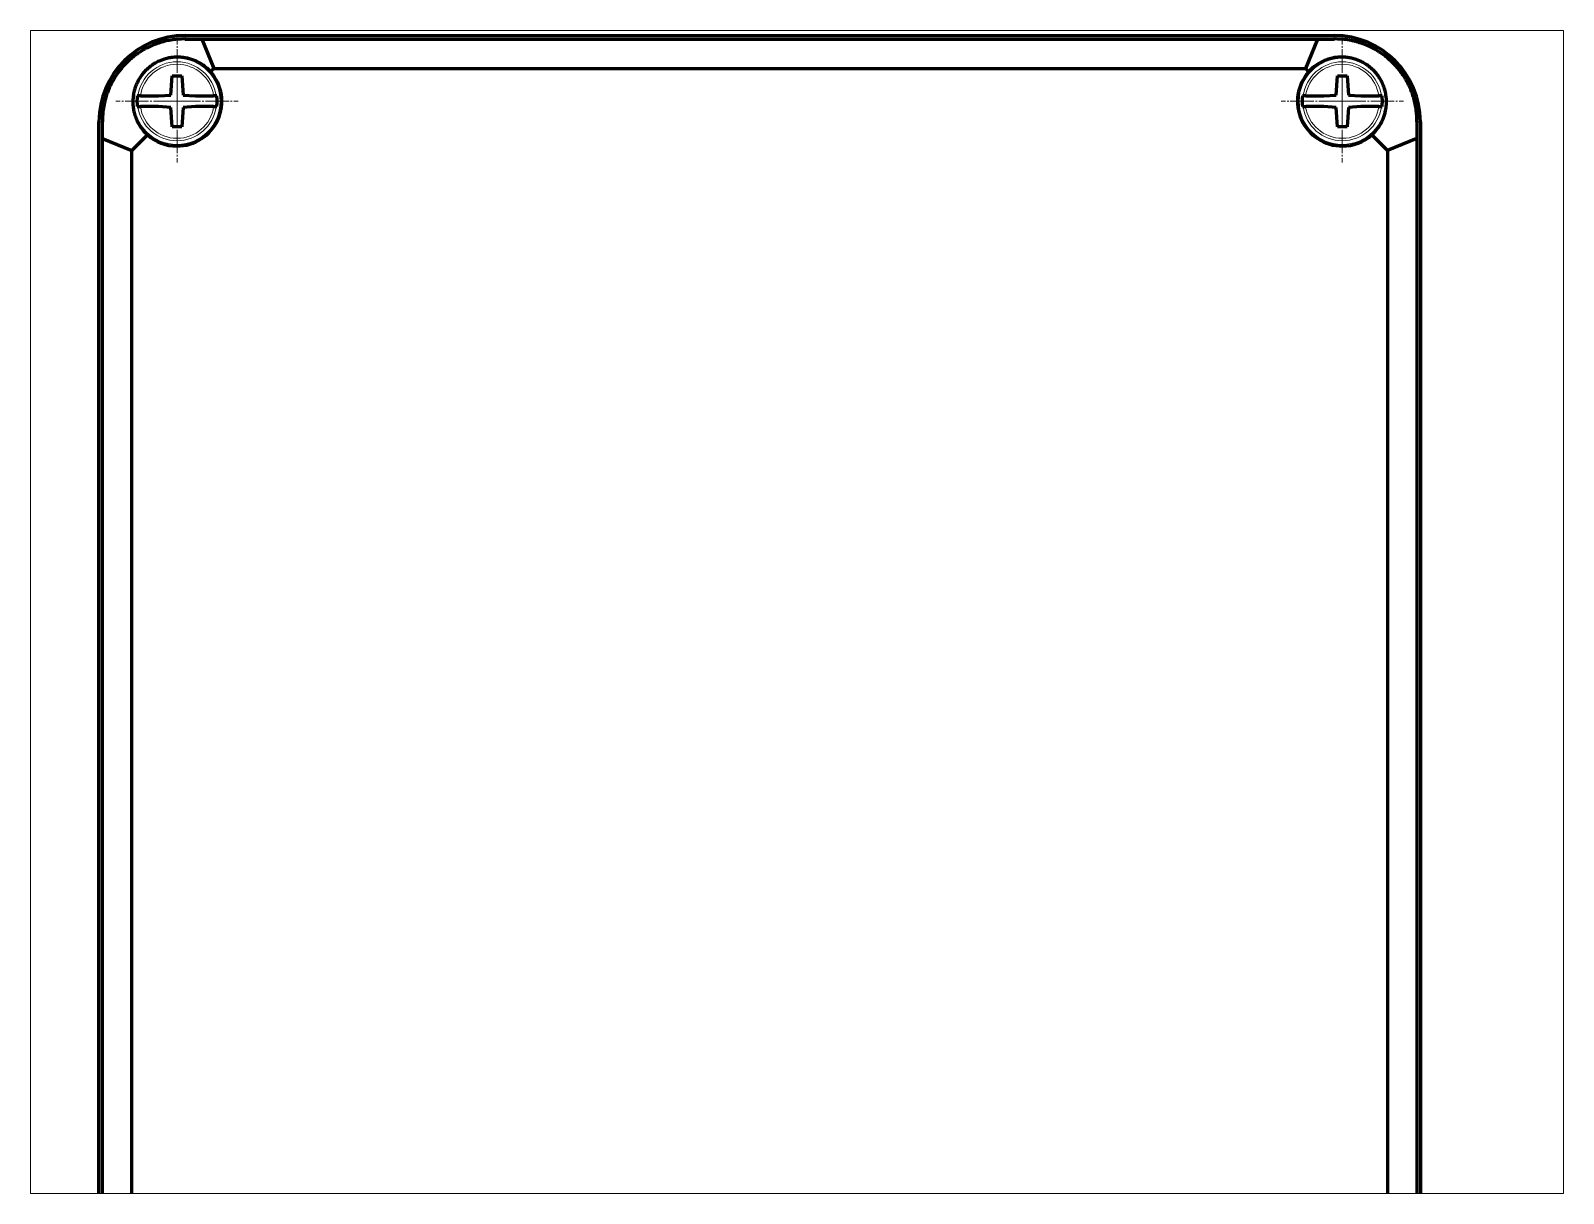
# Paper-space layout 'Лист1' of a CAD drawing. Header units: millimetres. Extents: x 26 to 231, y 20 to 176.
# The model-space entities are those that its viewports show. They can reach past a viewport. Long polylines and large blocks are cut down to what shows.
import ezdxf

# ---------------------------------------------------------------- set-up
doc = ezdxf.new("R2010")
doc.units = ezdxf.units.MM
for name, pattern in [('K5LT_AXLED', [26.227272, 21.727272, -1.5, 1.5, -1.5]), ('K5LT_BASIC', [0]), ('K5LT_THIN', [0])]:
    doc.linetypes.add(name, pattern=pattern)
doc.layers.add('Системный слой', color=7, linetype='Continuous')

# ---------------------------------------------------------------- blocks, each defined once
blk = doc.blocks.new('VP.161610_topside')
at = {"layer": 'Системный слой', "color": 7, "linetype": 'K5LT_THIN', "lineweight": 18}
for p, q in [((-70, 80.09), (-70, 80.52)), ((70, 80.09), (70, 80.52)), ((-80.09, 70), (-80.52, 70)), ((80.09, 70), (80.52, 70))]:
    blk.add_line(p, q, dxfattribs=at)
at = {"layer": 'Системный слой', "color": 150, "linetype": 'K5LT_BASIC', "lineweight": 60, "true_color": 0x0080ff}
for p, q in [((-70, 80.52), (70, 80.52)), ((-70, 80.52), (70, 80.52)), ((-70, 80.09), (-67.98, 80.07)), ((-67.98, 80.07), (67.98, 80.07)), ((-67.98, 80.07), (-66.5, 76.5)), ((67.98, 80.07), (66.5, 76.5)), ((67.98, 80.07), (70, 80.09)), ((-71.74, 73.24), (-71.6, 75.6)), ((-71.6, 75.6), (-70.4, 75.6)), ((-70.4, 75.6), (-70.26, 73.24)), ((-66.9, 76.1), (-66.5, 76.5)), ((-66.5, 76.5), (66.5, 76.5)), ((66.5, 76.5), (66.9, 76.1)), ((70.26, 73.24), (70.4, 75.6)), ((70.4, 75.6), (71.6, 75.6)), ((71.6, 75.6), (71.74, 73.24)), ((-75.77, 73.15), (-75.85, 73.15)), ((-75.46, 73.15), (-75.77, 73.15)), ((-75.46, 73.15), (-73.24, 73.15)), ((-73.24, 73.15), (-71.74, 73.24)), ((-70.26, 73.24), (-68.76, 73.15)), ((-68.76, 73.15), (-66.54, 73.15)), ((-66.23, 73.15), (-66.54, 73.15)), ((-66.15, 73.15), (-66.23, 73.15)), ((66.23, 73.15), (66.15, 73.15)), ((66.54, 73.15), (66.23, 73.15)), ((66.54, 73.15), (68.76, 73.15)), ((68.76, 73.15), (70.26, 73.24)), ((71.74, 73.24), (73.24, 73.15)), ((73.24, 73.15), (75.46, 73.15)), ((75.77, 73.15), (75.46, 73.15)), ((75.85, 73.15), (75.77, 73.15)), ((-75.85, 71.85), (-75.77, 71.85)), ((-75.77, 71.85), (-75.46, 71.85)), ((-73.24, 71.85), (-75.46, 71.85)), ((-71.74, 71.76), (-73.24, 71.85)), ((-71.6, 69.4), (-71.74, 71.76)), ((-70.26, 71.76), (-70.4, 69.4)), ((-68.76, 71.85), (-70.26, 71.76)), ((-66.54, 71.85), (-68.76, 71.85)), ((-66.54, 71.85), (-66.23, 71.85)), ((-66.23, 71.85), (-66.15, 71.85)), ((66.15, 71.85), (66.23, 71.85)), ((66.23, 71.85), (66.54, 71.85)), ((68.76, 71.85), (66.54, 71.85)), ((70.26, 71.76), (68.76, 71.85)), ((70.4, 69.4), (70.26, 71.76)), ((71.74, 71.76), (71.6, 69.4)), ((73.24, 71.85), (71.74, 71.76)), ((75.46, 71.85), (73.24, 71.85)), ((75.46, 71.85), (75.77, 71.85)), ((75.77, 71.85), (75.85, 71.85)), ((-80.52, -70), (-80.52, 70)), ((-80.52, -70), (-80.52, 70)), ((-80.07, 67.98), (-80.09, 70)), ((-70.4, 69.4), (-71.6, 69.4)), ((71.6, 69.4), (70.4, 69.4)), ((80.09, 70), (80.07, 67.98)), ((80.52, 70), (80.52, -70)), ((80.52, 70), (80.52, -70)), ((-80.07, -67.98), (-80.07, 67.98)), ((-80.07, 67.98), (-76.5, 66.5)), ((-76.5, 66.5), (-74.6, 68.4)), ((74.6, 68.4), (76.5, 66.5)), ((80.07, 67.98), (76.5, 66.5)), ((80.07, 67.98), (80.07, -67.98)), ((-76.5, -66.5), (-76.5, 66.5)), ((76.5, 66.5), (76.5, -66.5))]:
    blk.add_line(p, q, dxfattribs=at)
at = {"layer": 'Системный слой', "color": 30, "linetype": 'K5LT_AXLED', "lineweight": 18, "true_color": 0xff8000}
for p, q in [((-71, 72.5), (-71, 79.96)), ((71, 72.5), (71, 79.96)), ((-71, 72.5), (-78.46, 72.5)), ((-71, 72.5), (-71, 65.04)), ((-71, 72.5), (-63.54, 72.5)), ((71, 72.5), (63.54, 72.5)), ((71, 72.5), (71, 65.04)), ((71, 72.5), (78.46, 72.5))]:
    blk.add_line(p, q, dxfattribs=at)
at = {"layer": 'Системный слой', "color": 7, "linetype": 'K5LT_THIN', "lineweight": 18}
for centre in [(-71, 72.5), (71, 72.5)]:
    blk.add_circle(centre, 5.26, dxfattribs=at)
at = {"layer": 'Системный слой', "color": 150, "linetype": 'K5LT_BASIC', "lineweight": 60, "true_color": 0x0080ff}
for centre, radius, start, end in [((-70, 70), 10.52, 90, 180), ((-70, 70), 10.52, 90, 180), ((70, 70), 10.52, 0, 90), ((70, 70), 10.52, 0, 90), ((-71, 72.5), 5.46, 270, 41.287), ((71, 72.5), 5.46, 138.713, 270), ((-71, 72.5), 4.89, 172.3613, 187.6387), ((-71, 72.5), 4.89, 0, 7.6387), ((71, 72.5), 4.89, 172.3613, 187.6387), ((71, 72.5), 4.89, 0, 7.6387), ((-71, 72.5), 4.89, 352.3613, 0), ((71, 72.5), 4.89, 352.3613, 0), ((-71, 72.5), 5.46, 228.713, 270), ((71, 72.5), 5.46, 270, 311.287)]:
    blk.add_arc(centre, radius, start, end, dxfattribs=at)
at = {"layer": 'Системный слой', "color": 7, "linetype": 'K5LT_THIN', "lineweight": 18}
for centre, radius, start, end in [((-71, 72.5), 4.81, 7.7656, 172.2344), ((-71, 72.5), 4.51, 8.2849, 171.7151), ((71, 72.5), 4.81, 7.7656, 172.2344), ((71, 72.5), 4.51, 8.2849, 171.7151), ((-71, 72.5), 4.81, 187.7656, 352.2344), ((-71, 72.5), 4.51, 188.2849, 351.7151), ((71, 72.5), 4.81, 187.7656, 352.2344), ((71, 72.5), 4.51, 188.2849, 351.7151)]:
    blk.add_arc(centre, radius, start, end, dxfattribs=at)
at = {"layer": 'Системный слой', "color": 150, "linetype": 'K5LT_BASIC', "lineweight": 60, "true_color": 0x0080ff}
for points, knots in [([(-70, 80.09), (-70.33, 80.1), (-70.91, 80.08), (-71.75, 79.97), (-72.5, 79.82), (-73.22, 79.61), (-73.93, 79.35), (-74.58, 79.05), (-75.16, 78.74), (-75.71, 78.39), (-76.24, 78.01), (-76.83, 77.52), (-77.38, 76.98), (-77.86, 76.42), (-78.28, 75.87), (-78.63, 75.34), (-79.01, 74.66), (-79.31, 74.03), (-79.56, 73.37), (-79.72, 72.86), (-79.89, 72.19), (-80, 71.56), (-80.08, 70.77), (-80.1, 70.3), (-80.09, 70)], [0, 0, 0, 0, 1.678346, 2.918033, 4.141642, 5.345112, 6.52359, 7.6812, 8.685517, 9.549511, 10.637026, 11.673307, 12.96663, 14.152575, 14.982347, 16.089704, 17.04849, 18.561136, 19.319076, 20.382424, 21.08946, 22.636563, 23.473718, 25, 25, 25, 25]), ([(80.09, 70), (80.1, 70.33), (80.08, 70.91), (79.97, 71.75), (79.82, 72.5), (79.61, 73.22), (79.35, 73.93), (79.05, 74.58), (78.74, 75.16), (78.39, 75.71), (78.01, 76.24), (77.52, 76.83), (76.98, 77.38), (76.42, 77.86), (75.87, 78.28), (75.34, 78.63), (74.66, 79.01), (74.03, 79.31), (73.37, 79.56), (72.86, 79.72), (72.19, 79.89), (71.56, 80), (70.77, 80.08), (70.3, 80.1), (70, 80.09)], [0, 0, 0, 0, 1.678346, 2.918033, 4.141642, 5.345112, 6.52359, 7.6812, 8.685517, 9.549511, 10.637026, 11.673307, 12.96663, 14.152575, 14.982347, 16.089704, 17.04849, 18.561136, 19.319076, 20.382424, 21.08946, 22.636563, 23.473718, 25, 25, 25, 25]), ([(-66.9, 76.1), (-67.17, 76.4), (-67.65, 76.82), (-68.27, 77.2), (-68.86, 77.49), (-69.34, 77.66), (-69.88, 77.78), (-70.21, 77.84), (-70.55, 77.87), (-71.07, 77.89), (-71.58, 77.86), (-72.18, 77.75), (-72.62, 77.62), (-73.11, 77.44), (-73.54, 77.23), (-73.96, 76.97), (-74.33, 76.7), (-74.7, 76.38), (-75.05, 76.02), (-75.31, 75.69), (-75.56, 75.32), (-75.74, 75.01), (-75.92, 74.63), (-76.04, 74.35), (-76.14, 74.04), (-76.22, 73.75), (-76.31, 73.37), (-76.37, 72.88), (-76.39, 72.3), (-76.35, 71.71), (-76.23, 71.09), (-76.03, 70.46), (-75.75, 69.86), (-75.31, 69.13), (-74.9, 68.67), (-74.6, 68.4)], [0, 0, 0, 0, 2.6598, 4.293202, 4.810388, 7.022273, 7.577774, 8.301187, 9.127553, 9.766012, 11.474542, 12.234031, 13.338453, 14.143619, 15.218048, 16.025473, 16.851534, 17.765607, 18.700674, 19.584783, 20.091174, 21.157204, 21.593884, 22.436201, 22.905411, 23.468201, 24.132124, 25.228837, 26.389695, 27.647613, 28.931564, 30.353078, 31.90327, 33.281102, 36, 36, 36, 36]), ([(74.6, 68.4), (74.9, 68.67), (75.32, 69.15), (75.7, 69.77), (75.99, 70.36), (76.16, 70.84), (76.28, 71.38), (76.34, 71.71), (76.37, 72.05), (76.39, 72.57), (76.36, 73.08), (76.25, 73.68), (76.12, 74.12), (75.94, 74.61), (75.73, 75.04), (75.47, 75.46), (75.2, 75.83), (74.88, 76.2), (74.52, 76.55), (74.19, 76.81), (73.82, 77.06), (73.51, 77.24), (73.13, 77.42), (72.85, 77.54), (72.54, 77.64), (72.25, 77.72), (71.87, 77.81), (71.38, 77.87), (70.8, 77.89), (70.21, 77.85), (69.59, 77.73), (68.96, 77.53), (68.36, 77.25), (67.63, 76.81), (67.17, 76.4), (66.9, 76.1)], [0, 0, 0, 0, 2.6598, 4.293202, 4.810388, 7.022273, 7.577774, 8.301187, 9.127553, 9.766012, 11.474542, 12.234031, 13.338453, 14.143619, 15.218048, 16.025473, 16.851534, 17.765607, 18.700674, 19.584783, 20.091174, 21.157204, 21.593884, 22.436201, 22.905411, 23.468201, 24.132124, 25.228837, 26.389695, 27.647613, 28.931564, 30.353078, 31.90327, 33.281102, 36, 36, 36, 36])]:
    blk.add_open_spline(points, degree=3, knots=knots, dxfattribs=at)

msp = doc.modelspace()

# ---------------------------------------------------------------- block references
at = {"xscale": 0.4, "yscale": 0.4, "zscale": 0.4}
msp.add_blockref('VP.161610_topside', (0, 0), dxfattribs=at)

psp = doc.layouts.new('Лист1')

# ---------------------------------------------------------------- viewports
at = {"layer": '0'}
psp.add_viewport(center=(128.5, 97.5), size=(205.6, 156), view_center_point=(1.82, 4.1), view_height=56.68743, dxfattribs=at)

doc.saveas('drawing.dxf')
